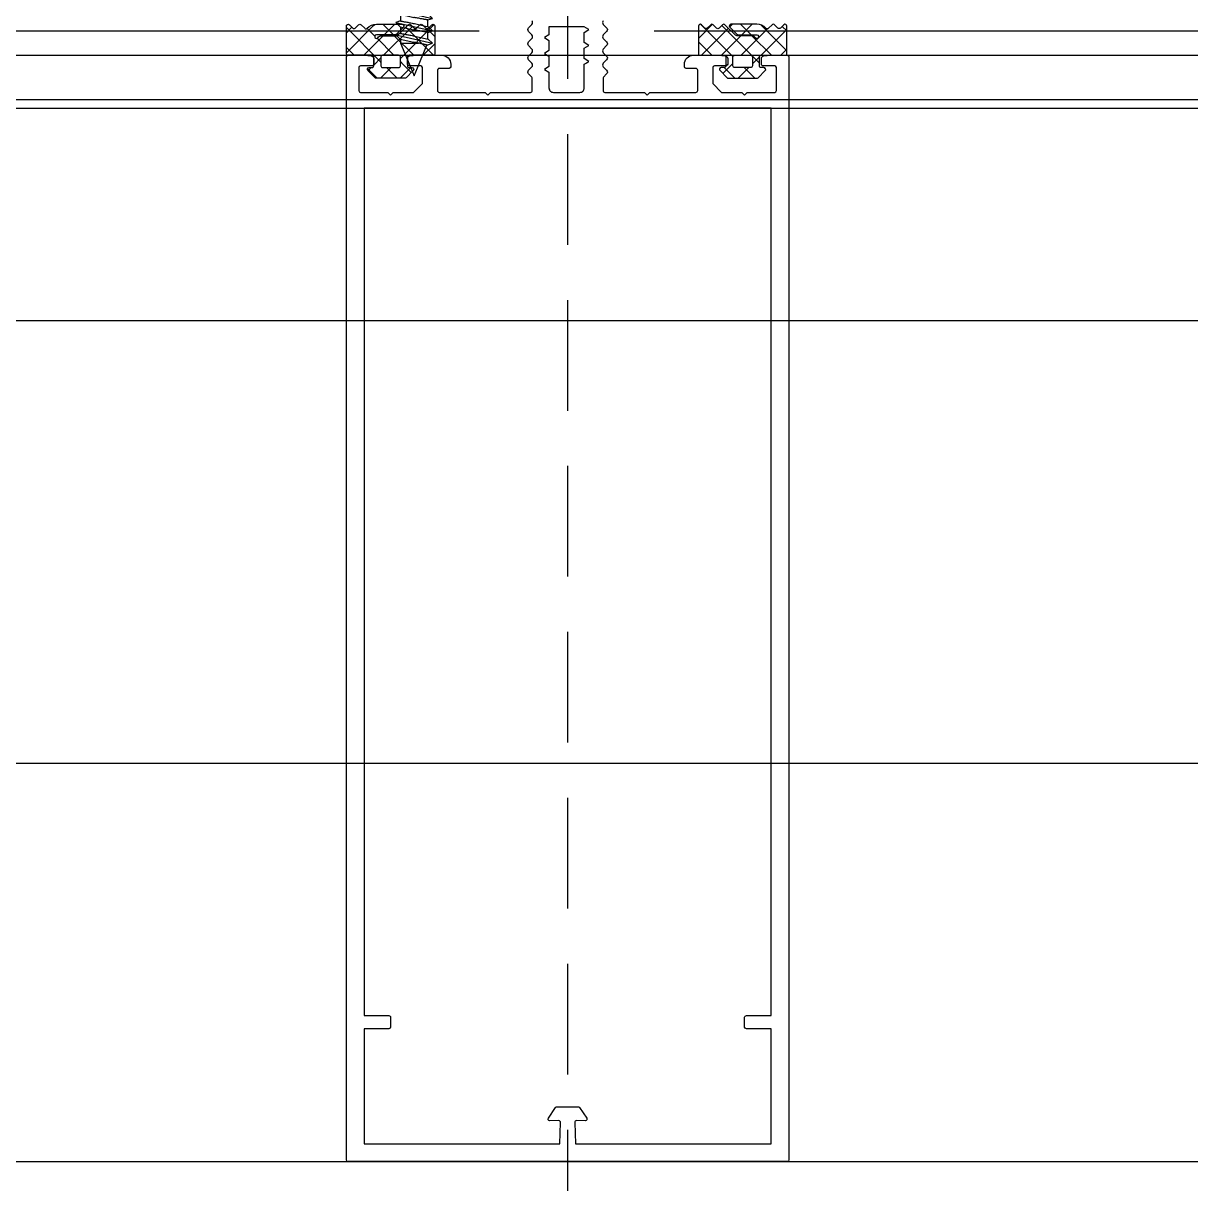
# Model space of a CAD drawing. Header units: inches. Extents: x 21 to 32698, y 13 to 3712.
# Drawn here: x 16889.17 to 16902.36, y 2584.83 to 2597.94 of the extents above; entities that cross this region are included whole.
import ezdxf

# ---------------------------------------------------------------- set-up
doc = ezdxf.new("R2010")
doc.units = ezdxf.units.IN
doc.header["$MEASUREMENT"] = 0
doc.set_wipeout_variables(frame=1)
doc.linetypes.add('1+1 dbx a2$0$374_BLD_A1_BLOK_2$0$HIDDEN', pattern=[0.375, 0.25, -0.125])
for name, color, linetype, lineweight in [('Z_MİM_-KM-GLAZ-1', 8, 'Continuous', 25), ('Z_MİM_-KM-IZO-THERMAL', 8, 'Continuous', 25), ('Z_MİM_-KM-IZO-THERMAL-ROCKWOOL', 8, 'BATTING', 25), ('Z_MİM_-KM-PAINT', 8, 'Continuous', 25), ('Z_MİM_-KM-WALL-PLASTER', 8, 'Continuous', 25), ('Z_MİM_00', 8, 'Continuous', 25), ('Z_MİM_Aksesuar', 8, 'Continuous', 25), ('Z_MİM_ALUMINIUM', 8, 'Continuous', 25), ('Z_MİM_fitiller_k', 8, 'Continuous', 25), ('Z_MİM_KOLON-0.KAT', 8, 'Continuous', 25), ('Z_MİM_MYM_CAM', 8, 'Continuous', 25)]:
    doc.layers.add(name, color=color, linetype=linetype, lineweight=lineweight)
doc.linetypes.add('BATTING', pattern='A,0.00254,-2.54,[134,ltypeshp.shx,S=2.54,R=0,X=-2.54,Y=0],-5.08,[134,ltypeshp.shx,S=2.54,R=180,X=2.54,Y=0],-2.54', length=10.16254)
pattern_1 = [(135, (3315.71417, 2289.73077), (-0.1122532, -0.1122532), []), (225, (3315.71417, 2289.73077), (0.1122532, -0.1122532), [])]

# ---------------------------------------------------------------- blocks, each defined once
blk = doc.blocks.new('V24222')
at = {"linetype": 'Continuous'}
for p, q in [((3035.9, -602.98), (3034.67, -602.98)), ((3035.9, -610.98), (3035.9, -602.98)), ((3033.06, -605.14), (3033.06, -605.21)), ((3036.48, -609.04), (3037.41, -604.92)), ((3036.6, -606.94), (3036.95, -605.39)), ((3037.41, -604.92), (3036.95, -605.39)), ((3037.59, -605.43), (3037.41, -604.92)), ((3037.88, -609.04), (3038.81, -604.92)), ((3038, -606.94), (3038.35, -605.39)), ((3038.81, -604.92), (3038.35, -605.39)), ((3038.99, -605.43), (3038.81, -604.92)), ((3039.28, -609.04), (3040.21, -604.92)), ((3039.4, -606.94), (3039.75, -605.39)), ((3040.21, -604.92), (3039.75, -605.39)), ((3040.39, -605.43), (3040.21, -604.92)), ((3040.68, -609.04), (3041.61, -604.92)), ((3040.8, -606.94), (3041.15, -605.39)), ((3041.61, -604.92), (3041.15, -605.39)), ((3041.79, -605.43), (3041.61, -604.92)), ((3042.08, -609.04), (3043.01, -604.92)), ((3042.2, -606.94), (3042.55, -605.39)), ((3043.01, -604.92), (3042.55, -605.39)), ((3043.19, -605.43), (3043.01, -604.92)), ((3043.48, -609.04), (3044.41, -604.92)), ((3043.6, -606.94), (3043.95, -605.39)), ((3044.41, -604.92), (3043.95, -605.39)), ((3044.59, -605.43), (3044.41, -604.92)), ((3044.88, -609.04), (3045.81, -604.92)), ((3045, -606.94), (3045.35, -605.39)), ((3045.81, -604.92), (3045.35, -605.39)), ((3045.99, -605.43), (3045.81, -604.92)), ((3046.28, -609.04), (3047.21, -604.92)), ((3046.4, -606.94), (3046.75, -605.39)), ((3047.21, -604.92), (3046.75, -605.39)), ((3047.39, -605.43), (3047.21, -604.92)), ((3047.68, -609.04), (3048.61, -604.92)), ((3047.8, -606.94), (3048.15, -605.39)), ((3048.61, -604.92), (3048.15, -605.39)), ((3048.79, -605.43), (3048.61, -604.92)), ((3049.08, -609.04), (3050.01, -604.92)), ((3049.2, -606.94), (3049.55, -605.39)), ((3050.01, -604.92), (3049.55, -605.39)), ((3050.19, -605.43), (3050.01, -604.92)), ((3050.48, -609.04), (3051.41, -604.92)), ((3050.6, -606.94), (3050.95, -605.39)), ((3051.41, -604.92), (3050.95, -605.39)), ((3051.59, -605.43), (3051.41, -604.92)), ((3051.88, -609.04), (3052.81, -604.92)), ((3052, -606.94), (3052.35, -605.39)), ((3052.81, -604.92), (3052.35, -605.39)), ((3052.99, -605.43), (3052.81, -604.92)), ((3053.28, -609.04), (3054.21, -604.92)), ((3053.4, -606.94), (3053.75, -605.39)), ((3054.21, -604.92), (3053.75, -605.39)), ((3054.42, -605.53), (3054.21, -604.92)), ((3032.84, -606.47), (3033.06, -606.47)), ((3033.06, -606.47), (3033.06, -607.5)), ((3036.94, -605.43), (3036.1, -605.43)), ((3038.34, -605.43), (3037.59, -605.43)), ((3039.74, -605.43), (3038.99, -605.43)), ((3041.14, -605.43), (3040.39, -605.43)), ((3042.54, -605.43), (3041.79, -605.43)), ((3043.94, -605.43), (3043.19, -605.43)), ((3045.34, -605.43), (3044.59, -605.43)), ((3046.74, -605.43), (3045.99, -605.43)), ((3048.14, -605.43), (3047.39, -605.43)), ((3049.54, -605.43), (3048.79, -605.43)), ((3050.94, -605.43), (3050.19, -605.43)), ((3052.34, -605.43), (3051.59, -605.43)), ((3053.74, -605.43), (3052.99, -605.43)), ((3054.2, -608.53), (3054.2, -606.49)), ((3057.9, -606.98), (3054.42, -605.53)), ((3032.84, -607.5), (3033.06, -607.5)), ((3036.95, -608.57), (3037.3, -607.02)), ((3038.35, -608.57), (3038.7, -607.02)), ((3039.75, -608.57), (3040.1, -607.02)), ((3041.15, -608.57), (3041.5, -607.02)), ((3042.55, -608.57), (3042.9, -607.02)), ((3043.95, -608.57), (3044.3, -607.02)), ((3045.35, -608.57), (3045.7, -607.02)), ((3046.75, -608.57), (3047.1, -607.02)), ((3048.15, -608.57), (3048.5, -607.02)), ((3049.55, -608.57), (3049.9, -607.02)), ((3050.95, -608.57), (3051.3, -607.02)), ((3052.35, -608.57), (3052.7, -607.02)), ((3053.75, -608.57), (3054.1, -607.02)), ((3054.2, -608.53), (3057.9, -606.98)), ((3033.06, -608.75), (3033.06, -608.82)), ((3036.1, -608.53), (3036.3, -608.53)), ((3036.3, -608.53), (3036.48, -609.04)), ((3036.48, -609.04), (3036.95, -608.57)), ((3036.95, -608.53), (3037.7, -608.53)), ((3037.7, -608.53), (3037.88, -609.04)), ((3037.88, -609.04), (3038.35, -608.57)), ((3038.35, -608.53), (3039.1, -608.53)), ((3039.1, -608.53), (3039.28, -609.04)), ((3039.28, -609.04), (3039.75, -608.57)), ((3039.75, -608.53), (3040.5, -608.53)), ((3040.5, -608.53), (3040.68, -609.04)), ((3040.68, -609.04), (3041.15, -608.57)), ((3041.15, -608.53), (3041.9, -608.53)), ((3041.9, -608.53), (3042.08, -609.04)), ((3042.08, -609.04), (3042.55, -608.57)), ((3042.55, -608.53), (3043.3, -608.53)), ((3043.3, -608.53), (3043.48, -609.04)), ((3043.48, -609.04), (3043.95, -608.57)), ((3043.95, -608.53), (3044.7, -608.53)), ((3044.7, -608.53), (3044.88, -609.04)), ((3044.88, -609.04), (3045.35, -608.57)), ((3045.35, -608.53), (3046.1, -608.53)), ((3046.1, -608.53), (3046.28, -609.04)), ((3046.28, -609.04), (3046.75, -608.57)), ((3046.75, -608.53), (3047.5, -608.53)), ((3047.5, -608.53), (3047.68, -609.04)), ((3047.68, -609.04), (3048.15, -608.57)), ((3048.15, -608.53), (3048.9, -608.53)), ((3048.9, -608.53), (3049.08, -609.04)), ((3049.08, -609.04), (3049.55, -608.57)), ((3049.55, -608.53), (3050.3, -608.53)), ((3050.3, -608.53), (3050.48, -609.04)), ((3050.48, -609.04), (3050.95, -608.57)), ((3050.95, -608.53), (3051.7, -608.53)), ((3051.7, -608.53), (3051.88, -609.04)), ((3051.88, -609.04), (3052.35, -608.57)), ((3052.35, -608.53), (3053.1, -608.53)), ((3053.1, -608.53), (3053.28, -609.04)), ((3053.28, -609.04), (3053.75, -608.57)), ((3053.75, -608.53), (3054.2, -608.53)), ((3034.67, -610.98), (3035.9, -610.98))]:
    blk.add_line(p, q, dxfattribs=at)
for centre, radius, start, end in [((3039.3, -606.98), 6.5, 146.8036, 163.5209), ((3034.67, -603.96), 0.975, 90, 146.8036), ((3039.3, -606.98), 6.48, 164.1432, 175.4413), ((3036.1, -605.23), 0.2, 180, 270), ((3039.3, -606.98), 6.48, 184.5587, 195.8568), ((3039.3, -606.98), 6.5, 196.4791, 213.1964), ((3036.1, -608.73), 0.2, 90, 180), ((3034.67, -610.01), 0.975, 213.1964, 270)]:
    blk.add_arc(centre, radius, start, end, dxfattribs=at)
for points, knots in [([(3037.59, -605.44), (3037.59, -605.44), (3037.59, -605.44), (3037.58, -605.48), (3037.56, -605.57), (3037.54, -605.69), (3037.52, -605.83), (3037.49, -605.98), (3037.46, -606.15), (3037.42, -606.36), (3037.38, -606.59), (3037.33, -606.82), (3037.31, -606.96), (3037.3, -607.02)], [0, 0, 0, 0, 0.067498, 0.172426, 0.274213, 0.378912, 0.459082, 0.540613, 0.628383, 0.717903, 0.823022, 0.931116, 1, 1, 1, 1]), ([(3038.99, -605.44), (3038.99, -605.44), (3038.99, -605.44), (3038.98, -605.48), (3038.96, -605.57), (3038.94, -605.69), (3038.92, -605.83), (3038.89, -605.98), (3038.86, -606.15), (3038.82, -606.36), (3038.78, -606.59), (3038.73, -606.82), (3038.71, -606.96), (3038.7, -607.02)], [0, 0, 0, 0, 0.067498, 0.172426, 0.274213, 0.378912, 0.459082, 0.540613, 0.628383, 0.717903, 0.823022, 0.931116, 1, 1, 1, 1]), ([(3040.39, -605.44), (3040.39, -605.44), (3040.39, -605.44), (3040.38, -605.48), (3040.36, -605.57), (3040.34, -605.69), (3040.32, -605.83), (3040.29, -605.98), (3040.26, -606.15), (3040.22, -606.36), (3040.18, -606.59), (3040.13, -606.82), (3040.11, -606.96), (3040.1, -607.02)], [0, 0, 0, 0, 0.0674976, 0.172426, 0.2742129, 0.3789118, 0.4590818, 0.5406131, 0.6283826, 0.7179026, 0.8230218, 0.9311159, 1, 1, 1, 1]), ([(3041.79, -605.44), (3041.79, -605.44), (3041.79, -605.44), (3041.78, -605.48), (3041.76, -605.57), (3041.74, -605.69), (3041.72, -605.83), (3041.69, -605.98), (3041.66, -606.15), (3041.62, -606.36), (3041.58, -606.59), (3041.53, -606.82), (3041.51, -606.96), (3041.5, -607.02)], [0, 0, 0, 0, 0.0674976, 0.172426, 0.2742129, 0.3789118, 0.4590818, 0.5406131, 0.6283826, 0.7179026, 0.8230218, 0.9311159, 1, 1, 1, 1]), ([(3043.19, -605.44), (3043.19, -605.44), (3043.19, -605.44), (3043.18, -605.48), (3043.16, -605.57), (3043.14, -605.69), (3043.12, -605.83), (3043.09, -605.98), (3043.06, -606.15), (3043.02, -606.36), (3042.98, -606.59), (3042.93, -606.82), (3042.91, -606.96), (3042.9, -607.02)], [0, 0, 0, 0, 0.067498, 0.172426, 0.274213, 0.378912, 0.459082, 0.540613, 0.628383, 0.717903, 0.823022, 0.931116, 1, 1, 1, 1]), ([(3044.59, -605.44), (3044.59, -605.44), (3044.59, -605.44), (3044.58, -605.48), (3044.56, -605.57), (3044.54, -605.69), (3044.52, -605.83), (3044.49, -605.98), (3044.46, -606.15), (3044.42, -606.36), (3044.38, -606.59), (3044.33, -606.82), (3044.31, -606.96), (3044.3, -607.02)], [0, 0, 0, 0, 0.067498, 0.172426, 0.274213, 0.378912, 0.459082, 0.540613, 0.628383, 0.717903, 0.823022, 0.931116, 1, 1, 1, 1]), ([(3045.99, -605.44), (3045.99, -605.44), (3045.99, -605.44), (3045.98, -605.48), (3045.96, -605.57), (3045.94, -605.69), (3045.92, -605.83), (3045.89, -605.98), (3045.86, -606.15), (3045.82, -606.36), (3045.78, -606.59), (3045.73, -606.82), (3045.71, -606.96), (3045.7, -607.02)], [0, 0, 0, 0, 0.067498, 0.172426, 0.274213, 0.378912, 0.459082, 0.540613, 0.628383, 0.717903, 0.823022, 0.931116, 1, 1, 1, 1]), ([(3047.39, -605.44), (3047.39, -605.44), (3047.39, -605.44), (3047.38, -605.48), (3047.36, -605.57), (3047.34, -605.69), (3047.32, -605.83), (3047.29, -605.98), (3047.26, -606.15), (3047.22, -606.36), (3047.18, -606.59), (3047.13, -606.82), (3047.11, -606.96), (3047.1, -607.02)], [0, 0, 0, 0, 0.067498, 0.172426, 0.274213, 0.378912, 0.459082, 0.540613, 0.628383, 0.717903, 0.823022, 0.931116, 1, 1, 1, 1]), ([(3048.79, -605.44), (3048.79, -605.44), (3048.79, -605.44), (3048.78, -605.48), (3048.76, -605.57), (3048.74, -605.69), (3048.72, -605.83), (3048.69, -605.98), (3048.66, -606.15), (3048.62, -606.36), (3048.58, -606.59), (3048.53, -606.82), (3048.51, -606.96), (3048.5, -607.02)], [0, 0, 0, 0, 0.067498, 0.172426, 0.274213, 0.378912, 0.459082, 0.540613, 0.628383, 0.717903, 0.823022, 0.931116, 1, 1, 1, 1]), ([(3050.19, -605.44), (3050.19, -605.44), (3050.19, -605.44), (3050.18, -605.48), (3050.16, -605.57), (3050.14, -605.69), (3050.12, -605.83), (3050.09, -605.98), (3050.06, -606.15), (3050.02, -606.36), (3049.98, -606.59), (3049.93, -606.82), (3049.91, -606.96), (3049.9, -607.02)], [0, 0, 0, 0, 0.067498, 0.172426, 0.274213, 0.378912, 0.459082, 0.540613, 0.628383, 0.717903, 0.823022, 0.931116, 1, 1, 1, 1]), ([(3051.59, -605.44), (3051.59, -605.44), (3051.59, -605.44), (3051.58, -605.48), (3051.56, -605.57), (3051.54, -605.69), (3051.52, -605.83), (3051.49, -605.98), (3051.46, -606.15), (3051.42, -606.36), (3051.38, -606.59), (3051.33, -606.82), (3051.31, -606.96), (3051.3, -607.02)], [0, 0, 0, 0, 0.067498, 0.172426, 0.274213, 0.378912, 0.459082, 0.540613, 0.628383, 0.717903, 0.823022, 0.931116, 1, 1, 1, 1]), ([(3052.99, -605.44), (3052.99, -605.44), (3052.99, -605.44), (3052.98, -605.48), (3052.96, -605.57), (3052.94, -605.69), (3052.92, -605.83), (3052.89, -605.98), (3052.86, -606.15), (3052.82, -606.36), (3052.78, -606.59), (3052.73, -606.82), (3052.71, -606.96), (3052.7, -607.02)], [0, 0, 0, 0, 0.067498, 0.172426, 0.274213, 0.378912, 0.459082, 0.540613, 0.628383, 0.717903, 0.823022, 0.931116, 1, 1, 1, 1]), ([(3054.42, -605.53), (3054.42, -605.53), (3054.42, -605.52), (3054.42, -605.55), (3054.4, -605.63), (3054.37, -605.74), (3054.34, -605.89), (3054.3, -606.08), (3054.25, -606.28), (3054.21, -606.42), (3054.2, -606.49)], [0, 0, 0, 0, 0.0340665, 0.1766316, 0.3139828, 0.4552288, 0.5943087, 0.7371977, 0.8671766, 1, 1, 1, 1]), ([(3036.3, -608.53), (3036.3, -608.53), (3036.3, -608.53), (3036.31, -608.49), (3036.33, -608.4), (3036.35, -608.28), (3036.38, -608.12), (3036.41, -607.93), (3036.45, -607.71), (3036.5, -607.47), (3036.54, -607.21), (3036.58, -607.03), (3036.6, -606.94), (3036.6, -606.94)], [0, 0, 0, 0, 0.053742, 0.158737, 0.260521, 0.365221, 0.467704, 0.573083, 0.676959, 0.783758, 0.889256, 0.997742, 1, 1, 1, 1]), ([(3037.7, -608.53), (3037.7, -608.53), (3037.7, -608.53), (3037.71, -608.49), (3037.73, -608.4), (3037.75, -608.28), (3037.78, -608.12), (3037.81, -607.93), (3037.85, -607.71), (3037.9, -607.47), (3037.94, -607.21), (3037.98, -607.03), (3038, -606.94), (3038, -606.94)], [0, 0, 0, 0, 0.053742, 0.158737, 0.260521, 0.365221, 0.467704, 0.573083, 0.676959, 0.783758, 0.889256, 0.997742, 1, 1, 1, 1]), ([(3039.1, -608.53), (3039.1, -608.53), (3039.1, -608.53), (3039.11, -608.49), (3039.13, -608.4), (3039.15, -608.28), (3039.18, -608.12), (3039.21, -607.93), (3039.25, -607.71), (3039.3, -607.47), (3039.34, -607.21), (3039.38, -607.03), (3039.4, -606.94), (3039.4, -606.94)], [0, 0, 0, 0, 0.053742, 0.158737, 0.260521, 0.365221, 0.467704, 0.573083, 0.676959, 0.783758, 0.889256, 0.997742, 1, 1, 1, 1]), ([(3040.5, -608.53), (3040.5, -608.53), (3040.5, -608.53), (3040.51, -608.49), (3040.53, -608.4), (3040.55, -608.28), (3040.58, -608.12), (3040.61, -607.93), (3040.65, -607.71), (3040.7, -607.47), (3040.74, -607.21), (3040.78, -607.03), (3040.8, -606.94), (3040.8, -606.94)], [0, 0, 0, 0, 0.053742, 0.158737, 0.260521, 0.365221, 0.467704, 0.573083, 0.676959, 0.783758, 0.889256, 0.997742, 1, 1, 1, 1]), ([(3041.9, -608.53), (3041.9, -608.53), (3041.9, -608.53), (3041.91, -608.49), (3041.93, -608.4), (3041.95, -608.28), (3041.98, -608.12), (3042.01, -607.93), (3042.05, -607.71), (3042.1, -607.47), (3042.14, -607.21), (3042.18, -607.03), (3042.2, -606.94), (3042.2, -606.94)], [0, 0, 0, 0, 0.0537417, 0.158737, 0.2605214, 0.3652209, 0.4677041, 0.5730834, 0.6769594, 0.7837579, 0.8892561, 0.9977416, 1, 1, 1, 1]), ([(3043.3, -608.53), (3043.3, -608.53), (3043.3, -608.53), (3043.31, -608.49), (3043.33, -608.4), (3043.35, -608.28), (3043.38, -608.12), (3043.41, -607.93), (3043.45, -607.71), (3043.5, -607.47), (3043.54, -607.21), (3043.58, -607.03), (3043.6, -606.94), (3043.6, -606.94)], [0, 0, 0, 0, 0.053742, 0.158737, 0.260521, 0.365221, 0.467704, 0.573083, 0.676959, 0.783758, 0.889256, 0.997742, 1, 1, 1, 1]), ([(3044.7, -608.53), (3044.7, -608.53), (3044.7, -608.53), (3044.71, -608.49), (3044.73, -608.4), (3044.75, -608.28), (3044.78, -608.12), (3044.81, -607.93), (3044.85, -607.71), (3044.9, -607.47), (3044.94, -607.21), (3044.98, -607.03), (3045, -606.94), (3045, -606.94)], [0, 0, 0, 0, 0.053742, 0.158737, 0.260521, 0.365221, 0.467704, 0.573083, 0.676959, 0.783758, 0.889256, 0.997742, 1, 1, 1, 1]), ([(3046.1, -608.53), (3046.1, -608.53), (3046.1, -608.53), (3046.11, -608.49), (3046.13, -608.4), (3046.15, -608.28), (3046.18, -608.12), (3046.21, -607.93), (3046.25, -607.71), (3046.3, -607.47), (3046.34, -607.21), (3046.38, -607.03), (3046.4, -606.94), (3046.4, -606.94)], [0, 0, 0, 0, 0.053742, 0.158737, 0.260521, 0.365221, 0.467704, 0.573083, 0.676959, 0.783758, 0.889256, 0.997742, 1, 1, 1, 1]), ([(3047.5, -608.53), (3047.5, -608.53), (3047.5, -608.53), (3047.51, -608.49), (3047.53, -608.4), (3047.55, -608.28), (3047.58, -608.12), (3047.61, -607.93), (3047.65, -607.71), (3047.7, -607.47), (3047.74, -607.21), (3047.78, -607.03), (3047.8, -606.94), (3047.8, -606.94)], [0, 0, 0, 0, 0.053742, 0.158737, 0.260521, 0.365221, 0.467704, 0.573083, 0.676959, 0.783758, 0.889256, 0.997742, 1, 1, 1, 1]), ([(3048.9, -608.53), (3048.9, -608.53), (3048.9, -608.53), (3048.91, -608.49), (3048.93, -608.4), (3048.95, -608.28), (3048.98, -608.12), (3049.01, -607.93), (3049.05, -607.71), (3049.1, -607.47), (3049.14, -607.21), (3049.18, -607.03), (3049.2, -606.94), (3049.2, -606.94)], [0, 0, 0, 0, 0.053742, 0.158737, 0.260521, 0.365221, 0.467704, 0.573083, 0.676959, 0.783758, 0.889256, 0.997742, 1, 1, 1, 1]), ([(3050.3, -608.53), (3050.3, -608.53), (3050.3, -608.53), (3050.31, -608.49), (3050.33, -608.4), (3050.35, -608.28), (3050.38, -608.12), (3050.41, -607.93), (3050.45, -607.71), (3050.5, -607.47), (3050.54, -607.21), (3050.58, -607.03), (3050.6, -606.94), (3050.6, -606.94)], [0, 0, 0, 0, 0.053742, 0.158737, 0.260521, 0.365221, 0.467704, 0.573083, 0.676959, 0.783758, 0.889256, 0.997742, 1, 1, 1, 1]), ([(3051.7, -608.53), (3051.7, -608.53), (3051.7, -608.53), (3051.71, -608.49), (3051.73, -608.4), (3051.75, -608.28), (3051.78, -608.12), (3051.81, -607.93), (3051.85, -607.71), (3051.9, -607.47), (3051.94, -607.21), (3051.98, -607.03), (3052, -606.94), (3052, -606.94)], [0, 0, 0, 0, 0.053742, 0.158737, 0.260521, 0.365221, 0.467704, 0.573083, 0.676959, 0.783758, 0.889256, 0.997742, 1, 1, 1, 1]), ([(3053.1, -608.53), (3053.1, -608.53), (3053.1, -608.53), (3053.11, -608.49), (3053.13, -608.4), (3053.15, -608.28), (3053.18, -608.12), (3053.21, -607.93), (3053.25, -607.71), (3053.3, -607.47), (3053.34, -607.21), (3053.38, -607.03), (3053.4, -606.94), (3053.4, -606.94)], [0, 0, 0, 0, 0.053615, 0.158611, 0.260395, 0.365095, 0.467577, 0.572956, 0.676831, 0.783628, 0.889125, 0.99761, 1, 1, 1, 1])]:
    blk.add_open_spline(points, degree=3, knots=knots, dxfattribs=at)
blk.add_open_spline([(3054.2, -606.49), (3054.16, -606.66), (3054.13, -606.84), (3054.1, -607.02)], degree=3, dxfattribs=at)
blk = doc.blocks.new('*U181')
at = {"layer": 'Z_MİM_MYM_CAM'}
blk.add_lwpolyline([(1522.63, -28), (-387.24, -28)], dxfattribs=at)
blk.add_lwpolyline([(1522.63, -28), (-387.24, -28)], dxfattribs=at)
blk = doc.blocks.new('*U182')
at = {"layer": 'Z_MİM_MYM_CAM'}
blk.add_lwpolyline([(1803.11, -28), (-105.98, -28)], dxfattribs=at)
blk.add_lwpolyline([(1803.11, -28), (-105.98, -28)], dxfattribs=at)
blk = doc.blocks.new('-KM-AL3 420_900')
at = {"layer": 'Z_MİM_KOLON-0.KAT', "xscale": 0.1, "yscale": 0.1, "zscale": 0.1}
for name, p in [('*U181', (3139.73, 2313.301)), ('*U182', (3304.568, 2313.301, 0.003))]:
    blk.add_blockref(name, p, dxfattribs=at)
blk.add_wipeout([(3094.386, 2310.148), (3094.386, 2269.731), (3684.386, 2269.731), (3684.386, 2310.148)]).dxf.layer = 'Z_MİM_-KM-GLAZ-1'
at = {"layer": 'Z_MİM_fitiller_k'}
h = blk.add_hatch(dxfattribs=at)
h.set_pattern_fill('ANSI37', color=256, scale=0.05, angle=90)
h.set_pattern_definition(pattern_1)
edge = h.paths.add_edge_path()
edge.add_line((3291.493, 2310.561), (3291.493, 2310.251))
edge.add_arc((3291.473, 2310.251), 0.02, 270, 360, ccw=False)
edge.add_line((3291.473, 2310.231), (3291.203, 2310.231))
edge.add_arc((3291.203, 2310.211), 0.02, 90, 180)
edge.add_line((3291.183, 2310.211), (3291.183, 2310.111))
edge.add_arc((3291.203, 2310.111), 0.02, 180, 270)
edge.add_line((3291.203, 2310.091), (3291.234, 2310.091))
edge.add_arc((3291.234, 2310.071), 0.02, -45, 90, ccw=False)
edge.add_line((3291.249, 2310.057), (3291.169, 2309.977))
edge.add_arc((3291.154, 2309.991), 0.02, 270, 315, ccw=False)
edge.add_line((3291.154, 2309.971), (3290.831, 2309.971))
edge.add_arc((3290.831, 2309.991), 0.02, 225, 270, ccw=False)
edge.add_line((3290.817, 2309.977), (3290.737, 2310.057))
edge.add_arc((3290.751, 2310.071), 0.02, 90, 225, ccw=False)
edge.add_line((3290.751, 2310.091), (3290.783, 2310.091))
edge.add_arc((3290.783, 2310.111), 0.02, 270, 360)
edge.add_line((3290.803, 2310.111), (3290.803, 2310.211))
edge.add_arc((3290.783, 2310.211), 0.02, 0, 90)
edge.add_line((3290.783, 2310.231), (3290.513, 2310.231))
edge.add_arc((3290.513, 2310.251), 0.02, 180, 270, ccw=False)
edge.add_line((3290.493, 2310.251), (3290.493, 2310.561))
edge.add_arc((3290.513, 2310.561), 0.02, 45, 180, ccw=False)
edge.add_line((3290.527, 2310.575), (3290.565, 2310.537))
edge.add_arc((3290.579, 2310.551), 0.02, 225, 315)
edge.add_line((3290.593, 2310.537), (3290.632, 2310.575))
edge.add_arc((3290.646, 2310.561), 0.02, 45, 135, ccw=False)
edge.add_line((3290.66, 2310.575), (3290.7, 2310.535))
edge.add_arc((3290.715, 2310.549), 0.02, 225, 317.6076)
edge.add_arc((3290.833, 2310.441), 0.14, 90, 137.6076, ccw=False)
edge.add_line((3290.833, 2310.581), (3291.124, 2310.581))
edge.add_arc((3291.124, 2310.561), 0.02, -45, 90, ccw=False)
edge.add_line((3291.139, 2310.547), (3291.067, 2310.475))
edge.add_arc((3291.032, 2310.511), 0.05, 270, 315, ccw=False)
edge.add_line((3291.032, 2310.461), (3290.833, 2310.461))
edge.add_arc((3290.833, 2310.441), 0.02, 90, 325.1501)
edge.add_arc((3290.89, 2310.401), 0.05, 90, 145.1501, ccw=False)
edge.add_line((3290.89, 2310.451), (3291.06, 2310.451))
edge.add_arc((3291.06, 2310.471), 0.02, 270, 315)
edge.add_line((3291.074, 2310.457), (3291.192, 2310.575))
edge.add_arc((3291.206, 2310.561), 0.02, 45, 135, ccw=False)
edge.add_line((3291.221, 2310.575), (3291.259, 2310.537))
edge.add_arc((3291.273, 2310.551), 0.02, 225, 315)
edge.add_line((3291.287, 2310.537), (3291.325, 2310.575))
edge.add_arc((3291.34, 2310.561), 0.02, 45, 135, ccw=False)
edge.add_line((3291.354, 2310.575), (3291.392, 2310.537))
edge.add_arc((3291.406, 2310.551), 0.02, 225, 315)
edge.add_line((3291.42, 2310.537), (3291.459, 2310.575))
edge.add_arc((3291.473, 2310.561), 0.02, 0, 135, ccw=False)
edge = h.paths.add_edge_path(flags=16)
edge.add_line((3290.883, 2310.211), (3290.883, 2310.111))
edge.add_arc((3290.903, 2310.111), 0.02, 180, 270)
edge.add_line((3290.903, 2310.091), (3291.083, 2310.091))
edge.add_arc((3291.083, 2310.111), 0.02, 270, 360)
edge.add_line((3291.103, 2310.111), (3291.103, 2310.211))
edge.add_arc((3291.083, 2310.211), 0.02, 360, 450)
edge.add_line((3291.083, 2310.231), (3290.903, 2310.231))
edge.add_arc((3290.903, 2310.211), 0.02, 90, 180)
h = blk.add_hatch(dxfattribs=at)
h.set_pattern_fill('ANSI37', color=256, scale=0.05, angle=90)
h.set_pattern_definition(pattern_1)
edge = h.paths.add_edge_path()
edge.add_line((3291.493, 2310.561), (3291.493, 2310.251))
edge.add_arc((3291.473, 2310.251), 0.02, 270, 360, ccw=False)
edge.add_line((3291.473, 2310.231), (3291.203, 2310.231))
edge.add_arc((3291.203, 2310.211), 0.02, 90, 180)
edge.add_line((3291.183, 2310.211), (3291.183, 2310.111))
edge.add_arc((3291.203, 2310.111), 0.02, 180, 270)
edge.add_line((3291.203, 2310.091), (3291.234, 2310.091))
edge.add_arc((3291.234, 2310.071), 0.02, -45, 90, ccw=False)
edge.add_line((3291.249, 2310.057), (3291.169, 2309.977))
edge.add_arc((3291.154, 2309.991), 0.02, 270, 315, ccw=False)
edge.add_line((3291.154, 2309.971), (3290.831, 2309.971))
edge.add_arc((3290.831, 2309.991), 0.02, 225, 270, ccw=False)
edge.add_line((3290.817, 2309.977), (3290.737, 2310.057))
edge.add_arc((3290.751, 2310.071), 0.02, 90, 225, ccw=False)
edge.add_line((3290.751, 2310.091), (3290.783, 2310.091))
edge.add_arc((3290.783, 2310.111), 0.02, 270, 360)
edge.add_line((3290.803, 2310.111), (3290.803, 2310.211))
edge.add_arc((3290.783, 2310.211), 0.02, 0, 90)
edge.add_line((3290.783, 2310.231), (3290.513, 2310.231))
edge.add_arc((3290.513, 2310.251), 0.02, 180, 270, ccw=False)
edge.add_line((3290.493, 2310.251), (3290.493, 2310.561))
edge.add_arc((3290.513, 2310.561), 0.02, 45, 180, ccw=False)
edge.add_line((3290.527, 2310.575), (3290.565, 2310.537))
edge.add_arc((3290.579, 2310.551), 0.02, 225, 315)
edge.add_line((3290.593, 2310.537), (3290.632, 2310.575))
edge.add_arc((3290.646, 2310.561), 0.02, 45, 135, ccw=False)
edge.add_line((3290.66, 2310.575), (3290.7, 2310.535))
edge.add_arc((3290.715, 2310.549), 0.02, 225, 317.6076)
edge.add_arc((3290.833, 2310.441), 0.14, 90, 137.6076, ccw=False)
edge.add_line((3290.833, 2310.581), (3291.124, 2310.581))
edge.add_arc((3291.124, 2310.561), 0.02, -45, 90, ccw=False)
edge.add_line((3291.139, 2310.547), (3291.067, 2310.475))
edge.add_arc((3291.032, 2310.511), 0.05, 270, 315, ccw=False)
edge.add_line((3291.032, 2310.461), (3290.833, 2310.461))
edge.add_arc((3290.833, 2310.441), 0.02, 90, 325.1501)
edge.add_arc((3290.89, 2310.401), 0.05, 90, 145.1501, ccw=False)
edge.add_line((3290.89, 2310.451), (3291.06, 2310.451))
edge.add_arc((3291.06, 2310.471), 0.02, 270, 315)
edge.add_line((3291.074, 2310.457), (3291.192, 2310.575))
edge.add_arc((3291.206, 2310.561), 0.02, 45, 135, ccw=False)
edge.add_line((3291.221, 2310.575), (3291.259, 2310.537))
edge.add_arc((3291.273, 2310.551), 0.02, 225, 315)
edge.add_line((3291.287, 2310.537), (3291.325, 2310.575))
edge.add_arc((3291.34, 2310.561), 0.02, 45, 135, ccw=False)
edge.add_line((3291.354, 2310.575), (3291.392, 2310.537))
edge.add_arc((3291.406, 2310.551), 0.02, 225, 315)
edge.add_line((3291.42, 2310.537), (3291.459, 2310.575))
edge.add_arc((3291.473, 2310.561), 0.02, 0, 135, ccw=False)
edge = h.paths.add_edge_path(flags=16)
edge.add_line((3290.883, 2310.211), (3290.883, 2310.111))
edge.add_arc((3290.903, 2310.111), 0.02, 180, 270)
edge.add_line((3290.903, 2310.091), (3291.083, 2310.091))
edge.add_arc((3291.083, 2310.111), 0.02, 270, 360)
edge.add_line((3291.103, 2310.111), (3291.103, 2310.211))
edge.add_arc((3291.083, 2310.211), 0.02, 360, 450)
edge.add_line((3291.083, 2310.231), (3290.903, 2310.231))
edge.add_arc((3290.903, 2310.211), 0.02, 90, 180)
h = blk.add_hatch(dxfattribs=at)
h.set_pattern_fill('ANSI37', color=256, scale=0.05, angle=90)
h.set_pattern_definition(pattern_1)
edge = h.paths.add_edge_path()
edge.add_line((3294.471, 2310.561), (3294.471, 2310.251))
edge.add_arc((3294.491, 2310.251), 0.02, 180, 270)
edge.add_line((3294.491, 2310.231), (3294.761, 2310.231))
edge.add_arc((3294.761, 2310.211), 0.02, 0, 90, ccw=False)
edge.add_line((3294.781, 2310.211), (3294.781, 2310.111))
edge.add_arc((3294.761, 2310.111), 0.02, -90, 0, ccw=False)
edge.add_line((3294.761, 2310.091), (3294.729, 2310.091))
edge.add_arc((3294.729, 2310.071), 0.02, 90, 225)
edge.add_line((3294.715, 2310.057), (3294.795, 2309.977))
edge.add_arc((3294.809, 2309.991), 0.02, 225, 270)
edge.add_line((3294.809, 2309.971), (3295.132, 2309.971))
edge.add_arc((3295.132, 2309.991), 0.02, 270, 315)
edge.add_line((3295.147, 2309.977), (3295.227, 2310.057))
edge.add_arc((3295.212, 2310.071), 0.02, 315, 450)
edge.add_line((3295.212, 2310.091), (3295.181, 2310.091))
edge.add_arc((3295.181, 2310.111), 0.02, 180, 270, ccw=False)
edge.add_line((3295.161, 2310.111), (3295.161, 2310.211))
edge.add_arc((3295.181, 2310.211), 0.02, 90, 180, ccw=False)
edge.add_line((3295.181, 2310.231), (3295.451, 2310.231))
edge.add_arc((3295.451, 2310.251), 0.02, 270, 360)
edge.add_line((3295.471, 2310.251), (3295.471, 2310.561))
edge.add_arc((3295.451, 2310.561), 0.02, 360, 495)
edge.add_line((3295.437, 2310.575), (3295.398, 2310.537))
edge.add_arc((3295.384, 2310.551), 0.02, 225, 315, ccw=False)
edge.add_line((3295.37, 2310.537), (3295.332, 2310.575))
edge.add_arc((3295.318, 2310.561), 0.02, 45, 135)
edge.add_line((3295.303, 2310.575), (3295.263, 2310.535))
edge.add_arc((3295.249, 2310.549), 0.02, 222.3924, 315, ccw=False)
edge.add_arc((3295.131, 2310.441), 0.14, 42.3924, 90)
edge.add_line((3295.131, 2310.581), (3294.839, 2310.581))
edge.add_arc((3294.839, 2310.561), 0.02, 90, 225)
edge.add_line((3294.825, 2310.547), (3294.896, 2310.475))
edge.add_arc((3294.931, 2310.511), 0.05, 225, 270)
edge.add_line((3294.931, 2310.461), (3295.131, 2310.461))
edge.add_arc((3295.131, 2310.441), 0.02, -145.1501, 90, ccw=False)
edge.add_arc((3295.073, 2310.401), 0.05, 34.8499, 90)
edge.add_line((3295.073, 2310.451), (3294.904, 2310.451))
edge.add_arc((3294.904, 2310.471), 0.02, 225, 270, ccw=False)
edge.add_line((3294.889, 2310.457), (3294.771, 2310.575))
edge.add_arc((3294.757, 2310.561), 0.02, 45, 135)
edge.add_line((3294.743, 2310.575), (3294.705, 2310.537))
edge.add_arc((3294.69, 2310.551), 0.02, 225, 315, ccw=False)
edge.add_line((3294.676, 2310.537), (3294.638, 2310.575))
edge.add_arc((3294.624, 2310.561), 0.02, 45, 135)
edge.add_line((3294.61, 2310.575), (3294.571, 2310.537))
edge.add_arc((3294.557, 2310.551), 0.02, 225, 315, ccw=False)
edge.add_line((3294.543, 2310.537), (3294.505, 2310.575))
edge.add_arc((3294.491, 2310.561), 0.02, 45, 180)
edge = h.paths.add_edge_path(flags=16)
edge.add_line((3295.081, 2310.211), (3295.081, 2310.111))
edge.add_arc((3295.061, 2310.111), 0.02, 270, 360, ccw=False)
edge.add_line((3295.061, 2310.091), (3294.881, 2310.091))
edge.add_arc((3294.881, 2310.111), 0.02, 180, 270, ccw=False)
edge.add_line((3294.861, 2310.111), (3294.861, 2310.211))
edge.add_arc((3294.881, 2310.211), 0.02, 90, 180, ccw=False)
edge.add_line((3294.881, 2310.231), (3295.061, 2310.231))
edge.add_arc((3295.061, 2310.211), 0.02, 0, 90, ccw=False)
h = blk.add_hatch(dxfattribs=at)
h.set_pattern_fill('ANSI37', color=256, scale=0.05, angle=90)
h.set_pattern_definition(pattern_1)
edge = h.paths.add_edge_path()
edge.add_line((3294.471, 2310.561), (3294.471, 2310.251))
edge.add_arc((3294.491, 2310.251), 0.02, 180, 270)
edge.add_line((3294.491, 2310.231), (3294.761, 2310.231))
edge.add_arc((3294.761, 2310.211), 0.02, 0, 90, ccw=False)
edge.add_line((3294.781, 2310.211), (3294.781, 2310.111))
edge.add_arc((3294.761, 2310.111), 0.02, -90, 0, ccw=False)
edge.add_line((3294.761, 2310.091), (3294.729, 2310.091))
edge.add_arc((3294.729, 2310.071), 0.02, 90, 225)
edge.add_line((3294.715, 2310.057), (3294.795, 2309.977))
edge.add_arc((3294.809, 2309.991), 0.02, 225, 270)
edge.add_line((3294.809, 2309.971), (3295.132, 2309.971))
edge.add_arc((3295.132, 2309.991), 0.02, 270, 315)
edge.add_line((3295.147, 2309.977), (3295.227, 2310.057))
edge.add_arc((3295.212, 2310.071), 0.02, 315, 450)
edge.add_line((3295.212, 2310.091), (3295.181, 2310.091))
edge.add_arc((3295.181, 2310.111), 0.02, 180, 270, ccw=False)
edge.add_line((3295.161, 2310.111), (3295.161, 2310.211))
edge.add_arc((3295.181, 2310.211), 0.02, 90, 180, ccw=False)
edge.add_line((3295.181, 2310.231), (3295.451, 2310.231))
edge.add_arc((3295.451, 2310.251), 0.02, 270, 360)
edge.add_line((3295.471, 2310.251), (3295.471, 2310.561))
edge.add_arc((3295.451, 2310.561), 0.02, 360, 495)
edge.add_line((3295.437, 2310.575), (3295.398, 2310.537))
edge.add_arc((3295.384, 2310.551), 0.02, 225, 315, ccw=False)
edge.add_line((3295.37, 2310.537), (3295.332, 2310.575))
edge.add_arc((3295.318, 2310.561), 0.02, 45, 135)
edge.add_line((3295.303, 2310.575), (3295.263, 2310.535))
edge.add_arc((3295.249, 2310.549), 0.02, 222.3924, 315, ccw=False)
edge.add_arc((3295.131, 2310.441), 0.14, 42.3924, 90)
edge.add_line((3295.131, 2310.581), (3294.839, 2310.581))
edge.add_arc((3294.839, 2310.561), 0.02, 90, 225)
edge.add_line((3294.825, 2310.547), (3294.896, 2310.475))
edge.add_arc((3294.931, 2310.511), 0.05, 225, 270)
edge.add_line((3294.931, 2310.461), (3295.131, 2310.461))
edge.add_arc((3295.131, 2310.441), 0.02, -145.1501, 90, ccw=False)
edge.add_arc((3295.073, 2310.401), 0.05, 34.8499, 90)
edge.add_line((3295.073, 2310.451), (3294.904, 2310.451))
edge.add_arc((3294.904, 2310.471), 0.02, 225, 270, ccw=False)
edge.add_line((3294.889, 2310.457), (3294.771, 2310.575))
edge.add_arc((3294.757, 2310.561), 0.02, 45, 135)
edge.add_line((3294.743, 2310.575), (3294.705, 2310.537))
edge.add_arc((3294.69, 2310.551), 0.02, 225, 315, ccw=False)
edge.add_line((3294.676, 2310.537), (3294.638, 2310.575))
edge.add_arc((3294.624, 2310.561), 0.02, 45, 135)
edge.add_line((3294.61, 2310.575), (3294.571, 2310.537))
edge.add_arc((3294.557, 2310.551), 0.02, 225, 315, ccw=False)
edge.add_line((3294.543, 2310.537), (3294.505, 2310.575))
edge.add_arc((3294.491, 2310.561), 0.02, 45, 180)
edge = h.paths.add_edge_path(flags=16)
edge.add_line((3295.081, 2310.211), (3295.081, 2310.111))
edge.add_arc((3295.061, 2310.111), 0.02, 270, 360, ccw=False)
edge.add_line((3295.061, 2310.091), (3294.881, 2310.091))
edge.add_arc((3294.881, 2310.111), 0.02, 180, 270, ccw=False)
edge.add_line((3294.861, 2310.111), (3294.861, 2310.211))
edge.add_arc((3294.881, 2310.211), 0.02, 90, 180, ccw=False)
edge.add_line((3294.881, 2310.231), (3295.061, 2310.231))
edge.add_arc((3295.061, 2310.211), 0.02, 0, 90, ccw=False)
at = {"linetype": '1+1 dbx a2$0$374_BLD_A1_BLOK_2$0$HIDDEN', "ltscale": 5, "elevation": 0.003}
blk.add_lwpolyline([(3292.993, 2320.59), (3292.993, 2291.577)], dxfattribs=at)
at = {"layer": 'Z_MİM_ALUMINIUM'}
for p, q in [((3100.006, 2309.631), (3678.767, 2309.631)), ((3100.006, 2297.731), (3678.767, 2297.731))]:
    blk.add_line(p, q, dxfattribs=at)
blk.add_lwpolyline([(3293.396, 2310.621, 0.414214), (3293.396, 2310.579), (3293.434, 2310.541, -0.414214), (3293.434, 2310.499), (3293.396, 2310.461, 0.414214), (3293.396, 2310.419), (3293.434, 2310.381, -0.414214), (3293.434, 2310.339), (3293.396, 2310.301, 0.414214), (3293.396, 2310.259), (3293.434, 2310.221, -0.414214), (3293.434, 2310.179), (3293.396, 2310.141, 0.414214), (3293.396, 2310.099), (3293.434, 2310.061, -0.414214), (3293.434, 2310.019), (3293.399, 2309.983, 0.198913), (3293.393, 2309.969), (3293.393, 2309.831, 0.414214), (3293.413, 2309.811), (3293.863, 2309.811), (3293.893, 2309.781), (3293.923, 2309.811), (3294.443, 2309.811, 0.414214), (3294.463, 2309.831), (3294.463, 2310.061, 0.414214), (3294.443, 2310.081), (3294.333, 2310.081, -0.414213), (3294.313, 2310.101), (3294.313, 2310.131, -0.414214), (3294.413, 2310.231), (3294.693, 2310.231, -0.021815), (3294.694, 2310.231), (3294.775, 2310.224, -0.388878), (3294.803, 2310.194), (3294.803, 2310.131, -0.414213), (3294.783, 2310.111), (3294.653, 2310.111, 0.414213), (3294.633, 2310.091), (3294.633, 2309.911), (3294.733, 2309.811), (3294.963, 2309.811), (3294.993, 2309.781), (3295.023, 2309.811), (3295.333, 2309.811, 0.414213), (3295.353, 2309.831), (3295.353, 2310.091, 0.414213), (3295.333, 2310.111), (3295.203, 2310.111, -0.414214), (3295.183, 2310.131), (3295.183, 2310.194, -0.388879), (3295.21, 2310.224), (3295.291, 2310.231, -0.021817), (3295.293, 2310.231), (3295.473, 2310.231, -0.414213), (3295.493, 2310.211), (3295.493, 2297.751, -0.41421), (3295.473, 2297.731), (3290.513, 2297.731, -0.41421), (3290.493, 2297.751), (3290.493, 2310.211, -0.414213), (3290.513, 2310.231), (3290.693, 2310.231, -0.021817), (3290.694, 2310.231), (3290.775, 2310.224, -0.388879), (3290.803, 2310.194), (3290.803, 2310.131, -0.414214), (3290.783, 2310.111), (3290.653, 2310.111, 0.414213), (3290.633, 2310.091), (3290.633, 2309.831, 0.414213), (3290.653, 2309.811), (3290.963, 2309.811), (3290.993, 2309.781), (3291.023, 2309.811), (3291.253, 2309.811), (3291.353, 2309.911), (3291.353, 2310.091, 0.414213), (3291.333, 2310.111), (3291.203, 2310.111, -0.414213), (3291.183, 2310.131), (3291.183, 2310.194, -0.388878), (3291.21, 2310.224), (3291.291, 2310.231, -0.021815), (3291.293, 2310.231), (3291.573, 2310.231, -0.414214), (3291.673, 2310.131), (3291.673, 2310.101, -0.414213), (3291.653, 2310.081), (3291.543, 2310.081, 0.414214), (3291.523, 2310.061), (3291.523, 2309.831, 0.414214), (3291.543, 2309.811), (3292.063, 2309.811), (3292.093, 2309.781), (3292.123, 2309.811), (3292.573, 2309.811, 0.414214), (3292.593, 2309.831), (3292.593, 2309.969, 0.198913), (3292.587, 2309.983), (3292.552, 2310.019, -0.414214), (3292.552, 2310.061), (3292.589, 2310.099, 0.414214), (3292.589, 2310.141), (3292.552, 2310.179, -0.414214), (3292.552, 2310.221), (3292.589, 2310.259, 0.414214), (3292.589, 2310.301), (3292.552, 2310.339, -0.414214), (3292.552, 2310.381), (3292.589, 2310.419, 0.414214), (3292.589, 2310.461), (3292.552, 2310.499, -0.414214), (3292.552, 2310.541), (3292.589, 2310.579, 0.414214), (3292.589, 2310.621)], format="xyb", dxfattribs=at)
for points in [[(3293.182, 2310.553), (3292.782, 2310.553), (3292.782, 2310.463), (3292.732, 2310.431), (3292.782, 2310.399), (3292.782, 2310.283), (3292.732, 2310.251), (3292.782, 2310.219), (3292.782, 2310.103), (3292.732, 2310.071), (3292.782, 2310.039), (3292.782, 2309.861, 0.414214), (3292.832, 2309.811), (3293.132, 2309.811, 0.414214), (3293.182, 2309.861), (3293.182, 2310.129), (3293.232, 2310.161), (3293.182, 2310.193), (3293.182, 2310.309), (3293.232, 2310.341), (3293.182, 2310.373), (3293.182, 2310.489), (3293.232, 2310.521)], [(3295.293, 2309.631), (3290.693, 2309.631), (3290.693, 2299.381), (3290.973, 2299.381, -0.414214), (3290.993, 2299.361), (3290.993, 2299.251, -0.41421), (3290.973, 2299.231), (3290.693, 2299.231), (3290.693, 2297.931), (3292.904, 2297.931), (3292.913, 2298.174, 0.434811), (3292.892, 2298.194), (3292.793, 2298.191, -0.612799), (3292.776, 2298.222), (3292.857, 2298.342, -0.249329), (3292.874, 2298.351), (3293.112, 2298.351, -0.249329), (3293.128, 2298.342), (3293.209, 2298.222, -0.612799), (3293.192, 2298.191), (3293.093, 2298.194, 0.434811), (3293.073, 2298.174), (3293.081, 2297.931), (3295.293, 2297.931), (3295.293, 2299.231), (3295.013, 2299.231, -0.41421), (3294.993, 2299.251), (3294.993, 2299.361, -0.414214), (3295.013, 2299.381), (3295.293, 2299.381)]]:
    blk.add_lwpolyline(points, format="xyb", close=True, dxfattribs=at)
at = {"layer": 'Z_MİM_fitiller_k', "linetype": 'Continuous', "flags": 128}
for points in [[(3291.493, 2310.561), (3291.493, 2310.251, -0.414214), (3291.473, 2310.231), (3291.203, 2310.231, 0.414214), (3291.183, 2310.211), (3291.183, 2310.111, 0.414214), (3291.203, 2310.091), (3291.234, 2310.091, -0.668179), (3291.249, 2310.057), (3291.169, 2309.977, -0.198912), (3291.154, 2309.971), (3290.831, 2309.971, -0.198912), (3290.817, 2309.977), (3290.737, 2310.057, -0.668179), (3290.751, 2310.091), (3290.783, 2310.091, 0.414214), (3290.803, 2310.111), (3290.803, 2310.211, 0.414214), (3290.783, 2310.231), (3290.513, 2310.231, -0.414214), (3290.493, 2310.251), (3290.493, 2310.561, -0.668179), (3290.527, 2310.575), (3290.565, 2310.537, 0.414214), (3290.593, 2310.537), (3290.632, 2310.575, -0.414214), (3290.66, 2310.575), (3290.7, 2310.535, 0.427607), (3290.729, 2310.535, -0.210768), (3290.833, 2310.581), (3291.124, 2310.581, -0.668179), (3291.139, 2310.547), (3291.067, 2310.475, -0.198912), (3291.032, 2310.461), (3290.833, 2310.461, 1.650385), (3290.849, 2310.429, -0.245393), (3290.89, 2310.451), (3291.06, 2310.451, 0.198912), (3291.074, 2310.457), (3291.192, 2310.575, -0.414214), (3291.221, 2310.575), (3291.259, 2310.537, 0.414214), (3291.287, 2310.537), (3291.325, 2310.575, -0.414214), (3291.354, 2310.575), (3291.392, 2310.537, 0.414214), (3291.42, 2310.537), (3291.459, 2310.575, -0.668179)], [(3291.493, 2310.561), (3291.493, 2310.251, -0.414214), (3291.473, 2310.231), (3291.203, 2310.231, 0.414214), (3291.183, 2310.211), (3291.183, 2310.111, 0.414214), (3291.203, 2310.091), (3291.234, 2310.091, -0.668179), (3291.249, 2310.057), (3291.169, 2309.977, -0.198912), (3291.154, 2309.971), (3290.831, 2309.971, -0.198912), (3290.817, 2309.977), (3290.737, 2310.057, -0.668179), (3290.751, 2310.091), (3290.783, 2310.091, 0.414214), (3290.803, 2310.111), (3290.803, 2310.211, 0.414214), (3290.783, 2310.231), (3290.513, 2310.231, -0.414214), (3290.493, 2310.251), (3290.493, 2310.561, -0.668179), (3290.527, 2310.575), (3290.565, 2310.537, 0.414214), (3290.593, 2310.537), (3290.632, 2310.575, -0.414214), (3290.66, 2310.575), (3290.7, 2310.535, 0.427607), (3290.729, 2310.535, -0.210768), (3290.833, 2310.581), (3291.124, 2310.581, -0.668179), (3291.139, 2310.547), (3291.067, 2310.475, -0.198912), (3291.032, 2310.461), (3290.833, 2310.461, 1.650385), (3290.849, 2310.429, -0.245393), (3290.89, 2310.451), (3291.06, 2310.451, 0.198912), (3291.074, 2310.457), (3291.192, 2310.575, -0.414214), (3291.221, 2310.575), (3291.259, 2310.537, 0.414214), (3291.287, 2310.537), (3291.325, 2310.575, -0.414214), (3291.354, 2310.575), (3291.392, 2310.537, 0.414214), (3291.42, 2310.537), (3291.459, 2310.575, -0.668179)], [(3294.471, 2310.561), (3294.471, 2310.251, 0.414214), (3294.491, 2310.231), (3294.761, 2310.231, -0.414214), (3294.781, 2310.211), (3294.781, 2310.111, -0.414214), (3294.761, 2310.091), (3294.729, 2310.091, 0.668179), (3294.715, 2310.057), (3294.795, 2309.977, 0.198912), (3294.809, 2309.971), (3295.132, 2309.971, 0.198912), (3295.147, 2309.977), (3295.227, 2310.057, 0.668179), (3295.212, 2310.091), (3295.181, 2310.091, -0.414214), (3295.161, 2310.111), (3295.161, 2310.211, -0.414214), (3295.181, 2310.231), (3295.451, 2310.231, 0.414214), (3295.471, 2310.251), (3295.471, 2310.561, 0.668179), (3295.437, 2310.575), (3295.398, 2310.537, -0.414214), (3295.37, 2310.537), (3295.332, 2310.575, 0.414214), (3295.303, 2310.575), (3295.263, 2310.535, -0.427607), (3295.234, 2310.535, 0.210768), (3295.131, 2310.581), (3294.839, 2310.581, 0.668179), (3294.825, 2310.547), (3294.896, 2310.475, 0.198912), (3294.931, 2310.461), (3295.131, 2310.461, -1.650385), (3295.114, 2310.429, 0.245393), (3295.073, 2310.451), (3294.904, 2310.451, -0.198912), (3294.889, 2310.457), (3294.771, 2310.575, 0.414214), (3294.743, 2310.575), (3294.705, 2310.537, -0.414214), (3294.676, 2310.537), (3294.638, 2310.575, 0.414214), (3294.61, 2310.575), (3294.571, 2310.537, -0.414214), (3294.543, 2310.537), (3294.505, 2310.575, 0.668179)], [(3294.471, 2310.561), (3294.471, 2310.251, 0.414214), (3294.491, 2310.231), (3294.761, 2310.231, -0.414214), (3294.781, 2310.211), (3294.781, 2310.111, -0.414214), (3294.761, 2310.091), (3294.729, 2310.091, 0.668179), (3294.715, 2310.057), (3294.795, 2309.977, 0.198912), (3294.809, 2309.971), (3295.132, 2309.971, 0.198912), (3295.147, 2309.977), (3295.227, 2310.057, 0.668179), (3295.212, 2310.091), (3295.181, 2310.091, -0.414214), (3295.161, 2310.111), (3295.161, 2310.211, -0.414214), (3295.181, 2310.231), (3295.451, 2310.231, 0.414214), (3295.471, 2310.251), (3295.471, 2310.561, 0.668179), (3295.437, 2310.575), (3295.398, 2310.537, -0.414214), (3295.37, 2310.537), (3295.332, 2310.575, 0.414214), (3295.303, 2310.575), (3295.263, 2310.535, -0.427607), (3295.234, 2310.535, 0.210768), (3295.131, 2310.581), (3294.839, 2310.581, 0.668179), (3294.825, 2310.547), (3294.896, 2310.475, 0.198912), (3294.931, 2310.461), (3295.131, 2310.461, -1.650385), (3295.114, 2310.429, 0.245393), (3295.073, 2310.451), (3294.904, 2310.451, -0.198912), (3294.889, 2310.457), (3294.771, 2310.575, 0.414214), (3294.743, 2310.575), (3294.705, 2310.537, -0.414214), (3294.676, 2310.537), (3294.638, 2310.575, 0.414214), (3294.61, 2310.575), (3294.571, 2310.537, -0.414214), (3294.543, 2310.537), (3294.505, 2310.575, 0.668179)], [(3290.883, 2310.211), (3290.883, 2310.111, 0.414214), (3290.903, 2310.091), (3291.083, 2310.091, 0.414214), (3291.103, 2310.111), (3291.103, 2310.211, 0.414214), (3291.083, 2310.231), (3290.903, 2310.231, 0.414214)], [(3290.883, 2310.211), (3290.883, 2310.111, 0.414214), (3290.903, 2310.091), (3291.083, 2310.091, 0.414214), (3291.103, 2310.111), (3291.103, 2310.211, 0.414214), (3291.083, 2310.231), (3290.903, 2310.231, 0.414214)], [(3295.081, 2310.211), (3295.081, 2310.111, -0.414214), (3295.061, 2310.091), (3294.881, 2310.091, -0.414214), (3294.861, 2310.111), (3294.861, 2310.211, -0.414214), (3294.881, 2310.231), (3295.061, 2310.231, -0.414214)], [(3295.081, 2310.211), (3295.081, 2310.111, -0.414214), (3295.061, 2310.091), (3294.881, 2310.091, -0.414214), (3294.861, 2310.111), (3294.861, 2310.211, -0.414214), (3294.881, 2310.231), (3295.061, 2310.231, -0.414214)]]:
    blk.add_lwpolyline(points, format="xyb", close=True, dxfattribs=at)
at = {"layer": 'Z_MİM_Aksesuar', "xscale": 0.1, "yscale": 0.1, "zscale": 0.1, "rotation": 270}
blk.add_blockref('V24222', (3351.957, 2615.788), dxfattribs=at)

msp = doc.modelspace()

# ---------------------------------------------------------------- block references
at = {"layer": 'Z_MİM_00'}
msp.add_blockref('-KM-AL3 420_900', (13602.328, 287.352), dxfattribs=at)

# ---------------------------------------------------------------- next in the draw order: linework, layer by layer
at = {"layer": 'Z_MİM_-KM-IZO-THERMAL'}
msp.add_lwpolyline([(18844.214, 969.583), (17329.214, 969.583), (17329.214, 999.583), (16654.213, 999.583), (16654.213, 969.583), (15319.214, 969.583), (15319.214, 1624.583), (15029.214, 1624.583), (15029.215, 2594.584), (18844.214, 2594.584)], close=True, dxfattribs=at)
at = {"layer": 'Z_MİM_-KM-IZO-THERMAL-ROCKWOOL', "ltscale": 0.45}
msp.add_lwpolyline([(18839.214, 974.583), (17334.214, 974.583), (17334.214, 1004.583), (16649.213, 1004.583), (16649.213, 974.583), (15324.214, 974.583), (15324.214, 1629.583), (15034.214, 1629.583), (15034.215, 2589.584), (18839.214, 2589.584)], close=True, dxfattribs=at)
at = {"layer": 'Z_MİM_-KM-PAINT'}
msp.add_lwpolyline([(18847.214, 966.583), (17326.214, 966.583), (17326.214, 996.583), (16657.213, 996.583), (16657.213, 966.583), (15316.214, 966.583), (15316.214, 1621.583), (15026.214, 1621.583), (15026.215, 2597.584), (18847.214, 2597.584)], close=True, dxfattribs=at)
at = {"layer": 'Z_MİM_-KM-WALL-PLASTER'}
msp.add_lwpolyline([(18846.714, 967.083), (17326.714, 967.083), (17326.714, 997.083), (16656.713, 997.083), (16656.713, 967.083), (15316.714, 967.083), (15316.714, 1622.083), (15026.714, 1622.083), (15026.715, 2597.084), (18846.714, 2597.084)], close=True, dxfattribs=at)

doc.saveas('drawing.dxf')
